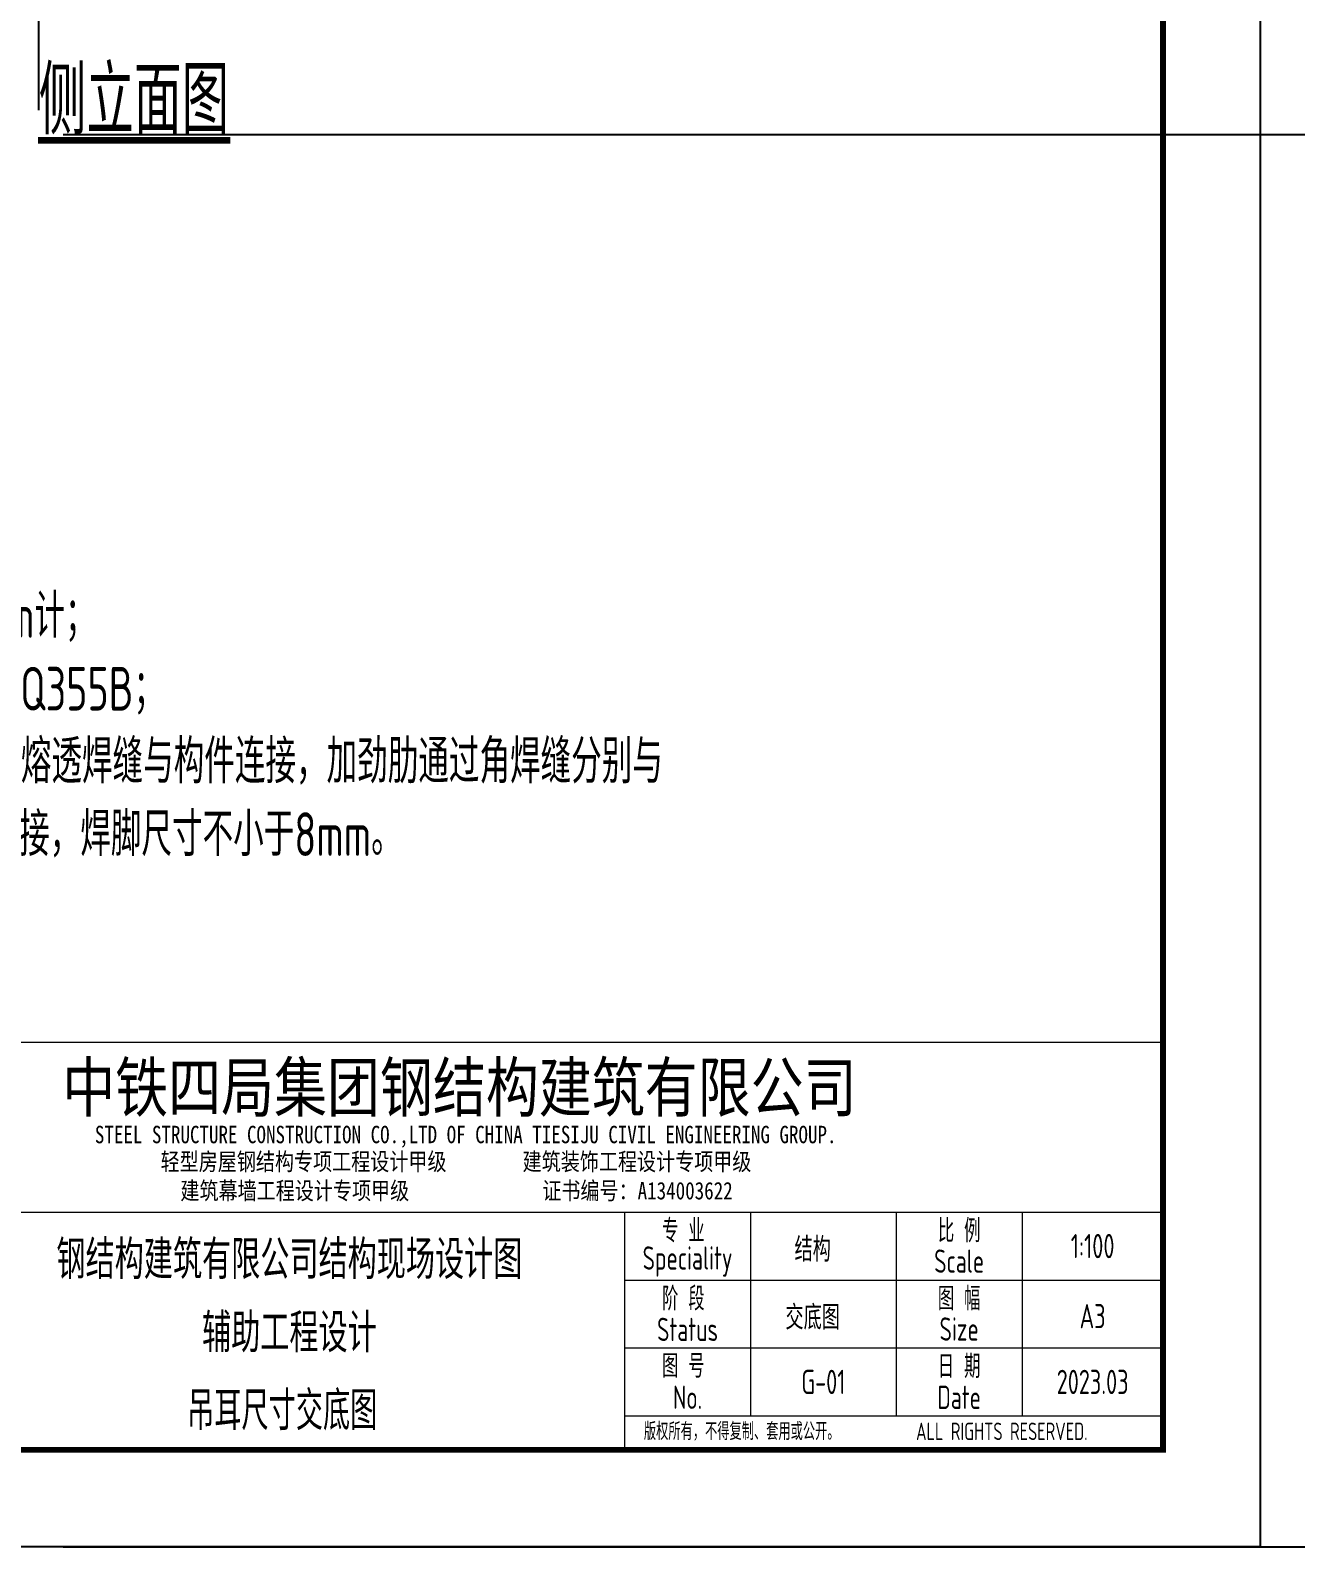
# Model space of a CAD drawing. Extents: x -165408 to 163606, y 52788 to 169089.
# Drawn here: x 133847 to 146879, y 52788 to 68518 of the extents above; entities that cross this region are included whole.
import ezdxf
from ezdxf.enums import TextEntityAlignment as Align

# ---------------------------------------------------------------- set-up
doc = ezdxf.new("R2010")
doc.units = 0
doc.header["$LTSCALE"] = 1000
doc.layers.get('0').update_dxf_attribs({"linetype": 'CONTINUOUS'})
doc.layers.get('Defpoints').update_dxf_attribs({"linetype": 'CONTINUOUS'})
for name, color, linetype, lineweight in [('1粗实线', 1, 'CONTINUOUS', 30), ('6文本', 7, 'CONTINUOUS', 15), ('DIM', 3, 'CONTINUOUS', 0), ('HFZT', 5, 'CONTINUOUS', 15)]:
    doc.layers.add(name, color=color, linetype=linetype, lineweight=lineweight)
doc.layers.add('M_Dim', color=3, linetype='CONTINUOUS')
doc.layers.add('XI', color=7, linetype='CONTINUOUS')
doc.styles.add('TSSD_Dimension', font='tssdeng.shx', dxfattribs={"width": 0.7, "bigfont": 'hztxt.shx'})
doc.styles.add('TSSD_NORM', font='tssdeng.shx', dxfattribs={"width": 0.7, "bigfont": 'hztxt.shx'})
doc.styles.add('图框-仿宋', font='tssdeng.shx', dxfattribs={"bigfont": 'hztxt.shx'})
doc.styles.add('图框-黑体', font='simhei.ttf', dxfattribs={"width": 0.9})
doc.styles.add('桥梁', font='tssdeng.shx', dxfattribs={"width": 0.75, "bigfont": 'hztxt.shx'})
doc.dimstyles.new('TSSD_100_100', dxfattribs={"dimtxt": 300, "dimasz": 100, "dimexe": 100, "dimexo": 250, "dimgap": 100, "dimtad": 1, "dimdec": 0, "dimzin": 0, "dimdsep": 46, "dimtxsty": 'TSSD_Dimension', "dimblk": 'ARCHTICK', "dimblk1": 'ARCHTICK', "dimblk2": 'ARCHTICK', "dimcen": 0, "dimdle": 100, "dimclrt": 7, "dimadec": 0, "dimazin": 0, "dimtfac": 1, "dimtdec": 0, "dimtix": 1, "dimtmove": 2, "dimatfit": 3, "dimfxl": 1, "dimtolj": 1, "dimtzin": 0, "dimarcsym": 0})

# ---------------------------------------------------------------- blocks, each defined once
blk = doc.blocks.new('DETK')
at = {"color": 7, "linetype": 'Continuous'}
blk.add_lwpolyline([(0, 0), (0, 29700), (42000, 29700), (42000, 0), (0, 0)], dxfattribs=at)
at = {"layer": '1粗实线', "color": 7, "linetype": 'Continuous', "const_width": 60}
blk.add_lwpolyline([(2500, 1000), (2500, 28700), (41000, 28700), (41000, 1000), (2500, 1000)], dxfattribs=at)
at = {"layer": 'HFZT'}
for p, q in [((41000, 5200), (24800, 5200)), ((41000, 1000), (41000, 5200)), ((24800, 3450), (41000, 3450)), ((35452, 3450), (35452, 1000)), ((35469, 3450), (41000, 3450)), ((36752, 3450), (36752, 1350)), ((38250, 3450), (38250, 1350)), ((39550, 3450), (39550, 1350)), ((35452, 2750), (41000, 2750)), ((35452, 2050), (41000, 2050)), ((35452, 1350), (41000, 1350)), ((24800, 1000), (41000, 1000))]:
    blk.add_line(p, q, dxfattribs=at)
at = {"layer": 'HFZT', "style": '图框-仿宋', "width": 0.7}
for s, p in [('专 业', (36058, 3270)), ('比 例', (38900, 3270)), ('Speciality', (36102, 2941)), ('Scale', (38900, 2945)), ('阶 段', (36058, 2570)), ('图 幅', (38900, 2570)), ('Status', (36102, 2241)), ('Size', (38900, 2245)), ('图 号', (36058, 1870)), ('日 期', (38900, 1870)), ('No.', (36102, 1541)), ('Date', (38900, 1541))]:
    blk.add_text(s, height=240, dxfattribs=at).set_placement(p, align=Align.MIDDLE)
at = {"layer": 'HFZT', "color": 2, "style": '桥梁', "width": 0.75}
for s, p in [('钢结构建筑有限公司结构现场设计图', (32000, 2760)), ('辅助工程设计', (32000, 2005))]:
    blk.add_text(s, height=400, dxfattribs=at).set_placement(p, align=Align.CENTER)
at = {"layer": 'HFZT', "color": 2}
for s, style, width, p in [('结构', '桥梁', 0.75, (37391, 3078)), ('交底图', '桥梁', 0.75, (37391, 2378)), ('A3', '图框-仿宋', 0.7, (40275, 2378))]:
    blk.add_text(s, height=250, dxfattribs=dict(at, style=style, width=width)).set_placement(p, align=Align.MIDDLE)
at = {"layer": 'HFZT', "style": '图框-仿宋', "width": 0.7}
for s, p in [('版权所有，不得复制、套用或公开。', (35652, 1100)), ('ALL RIGHTS RESERVED.', (38456, 1100))]:
    blk.add_text(s, height=180, dxfattribs=at).set_placement(p)
at = {"layer": 'HFZT', "color": 2, "style": 'TSSD_NORM', "width": 0.7}
for tag, height, p in [('比例尺', 250, (40275, 3100)), ('图号', 250, (37501, 1700)), ('日期', 250, (40275, 1700)), ('图名', 400, (31926, 1425))]:
    blk.add_attdef(tag, text='', height=height, dxfattribs=at).set_placement(p, align=Align.MIDDLE)
at = {"layer": 'XI', "color": 5, "style": '图框-黑体', "width": 0.8}
for s, height, p in [('中铁四局集团钢结构建筑有限公司', 500, (33751, 4487)), ('STEEL STRUCTURE CONSTRUCTION CO.,LTD OF CHINA TIESIJU CIVIL ENGINEERING GROUP.', 180, (33816, 4160)), ('轻型房屋钢结构专项工程设计甲级        建筑装饰工程设计专项甲级 ', 180, (33765, 3881)), ('建筑幕墙工程设计专项甲级              证书编号：A134003622', 180, (33722, 3581))]:
    blk.add_text(s, height=height, dxfattribs=at).set_placement(p, align=Align.CENTER)
blk = doc.blocks.new('_ArchTick')
at = {"color": 0, "linetype": 'ByBlock', "const_width": 0.15}
blk.add_lwpolyline([(-0.5, -0.5), (0.5, 0.5)], dxfattribs=at)
blk = doc.blocks.new('*D415')
at = {"layer": 'Defpoints', "color": 0, "transparency": 16777216}
for p in [(104514, 86927), (104514, 70371), (133933, 67447)]:
    blk.add_point(p, dxfattribs=at)
at = {"layer": 'DIM', "color": 0, "lineweight": -2, "transparency": 16777216}
for p, q in [((104514, 70621), (104514, 87027)), ((133933, 67697), (133933, 87027)), ((134033, 86927), (104414, 86927))]:
    blk.add_line(p, q, dxfattribs=at)
at = {"layer": 'DIM', "color": 0, "lineweight": -2, "transparency": 16777216, "xscale": 100, "yscale": 100, "zscale": 100, "rotation": 180}
blk.add_blockref('_ArchTick', (104514, 86927), dxfattribs=at)
at = {"layer": 'DIM', "color": 0, "lineweight": -2, "transparency": 16777216, "xscale": 100, "yscale": 100, "zscale": 100}
blk.add_blockref('_ArchTick', (133933, 86927), dxfattribs=at)
at = {"layer": 'DIM', "color": 7, "transparency": 16777216, "insert": (119223, 87177), "char_height": 300, "attachment_point": 5, "style": 'TSSD_Dimension'}
blk.add_mtext('\\A1;29419', dxfattribs=at)
blk = doc.blocks.new('*D416')
at = {"layer": 'Defpoints', "color": 0, "transparency": 16777216}
for p in [(133933, 67447), (133933, 52888), (163506, 52888)]:
    blk.add_point(p, dxfattribs=at)
at = {"layer": 'DIM', "color": 0, "lineweight": -2, "transparency": 16777216}
for p, q in [((163506, 67547), (163506, 52788)), ((134183, 67447), (163606, 67447)), ((134183, 52888), (163606, 52888))]:
    blk.add_line(p, q, dxfattribs=at)
at = {"layer": 'DIM', "color": 0, "lineweight": -2, "transparency": 16777216, "xscale": 100, "yscale": 100, "zscale": 100}
for p, rotation in [((163506, 67447), 90), ((163506, 52888), 270)]:
    blk.add_blockref('_ArchTick', p, dxfattribs=dict(at, rotation=rotation))
at = {"layer": 'DIM', "color": 7, "transparency": 16777216, "insert": (163256, 60167), "char_height": 300, "attachment_point": 5, "rotation": 90, "style": 'TSSD_Dimension'}
blk.add_mtext('\\A1;14560', dxfattribs=at)

msp = doc.modelspace()

# ---------------------------------------------------------------- linework, layer by layer
at = {"layer": 'M_Dim', "const_width": 70}
msp.add_lwpolyline([(133923.74592, 67387.46804), (135903.8108, 67387.46804)], dxfattribs=at)

# ---------------------------------------------------------------- block references
msp.add_blockref('DETK', (104514.11772, 52887.5495)).add_auto_attribs({'日期': '2023.03', '比例尺': '1:100', '图号': 'G-01', '图名': '吊耳尺寸交底图'})

# ---------------------------------------------------------------- texts
at = {"layer": '6文本', "style": 'TSSD_NORM', "width": 0.7}
for s, height, p in [('侧立面图', 700, (133932.65143, 67447.17933)), ('1、图中尺寸均以mm计；', 450, (130967.06283, 62258.45866)), ('2、吊耳板材质均为Q355B；', 450, (131015.52437, 61508.45866)), ('3、吊耳板底部通过熔透焊缝与构件连接，加劲肋通过角焊缝分别与', 450, (131015.52437, 60758.45866)), ('吊耳板、构件连接，焊脚尺寸不小于8mm。', 450, (131524.69263, 60008.45866))]:
    msp.add_text(s, height=height, dxfattribs=at).set_placement(p)

# ---------------------------------------------------------------- dimensions: what is measured, and where the dimension line sits
at = {"layer": 'DIM'}
dim = msp.add_linear_dim(base=(104514.11772, 86927.38043), p1=(133932.65143, 67447.17933), p2=(104514.11772, 70370.55483), dimstyle='TSSD_100_100', dxfattribs=at)
dim.commit()
dim.dimension.update_dxf_attribs({"geometry": '*D415', "text_midpoint": (119223.38458, 87177.38043)})
dim = msp.add_linear_dim(base=(163506.47286, 52887.5495), p1=(133932.65143, 67447.17933), p2=(133932.65143, 52887.5495), angle=90, dimstyle='TSSD_100_100', dxfattribs=at)
dim.commit()
dim.dimension.update_dxf_attribs({"geometry": '*D416', "text_midpoint": (163256.47286, 60167.36441)})

doc.saveas('drawing.dxf')
